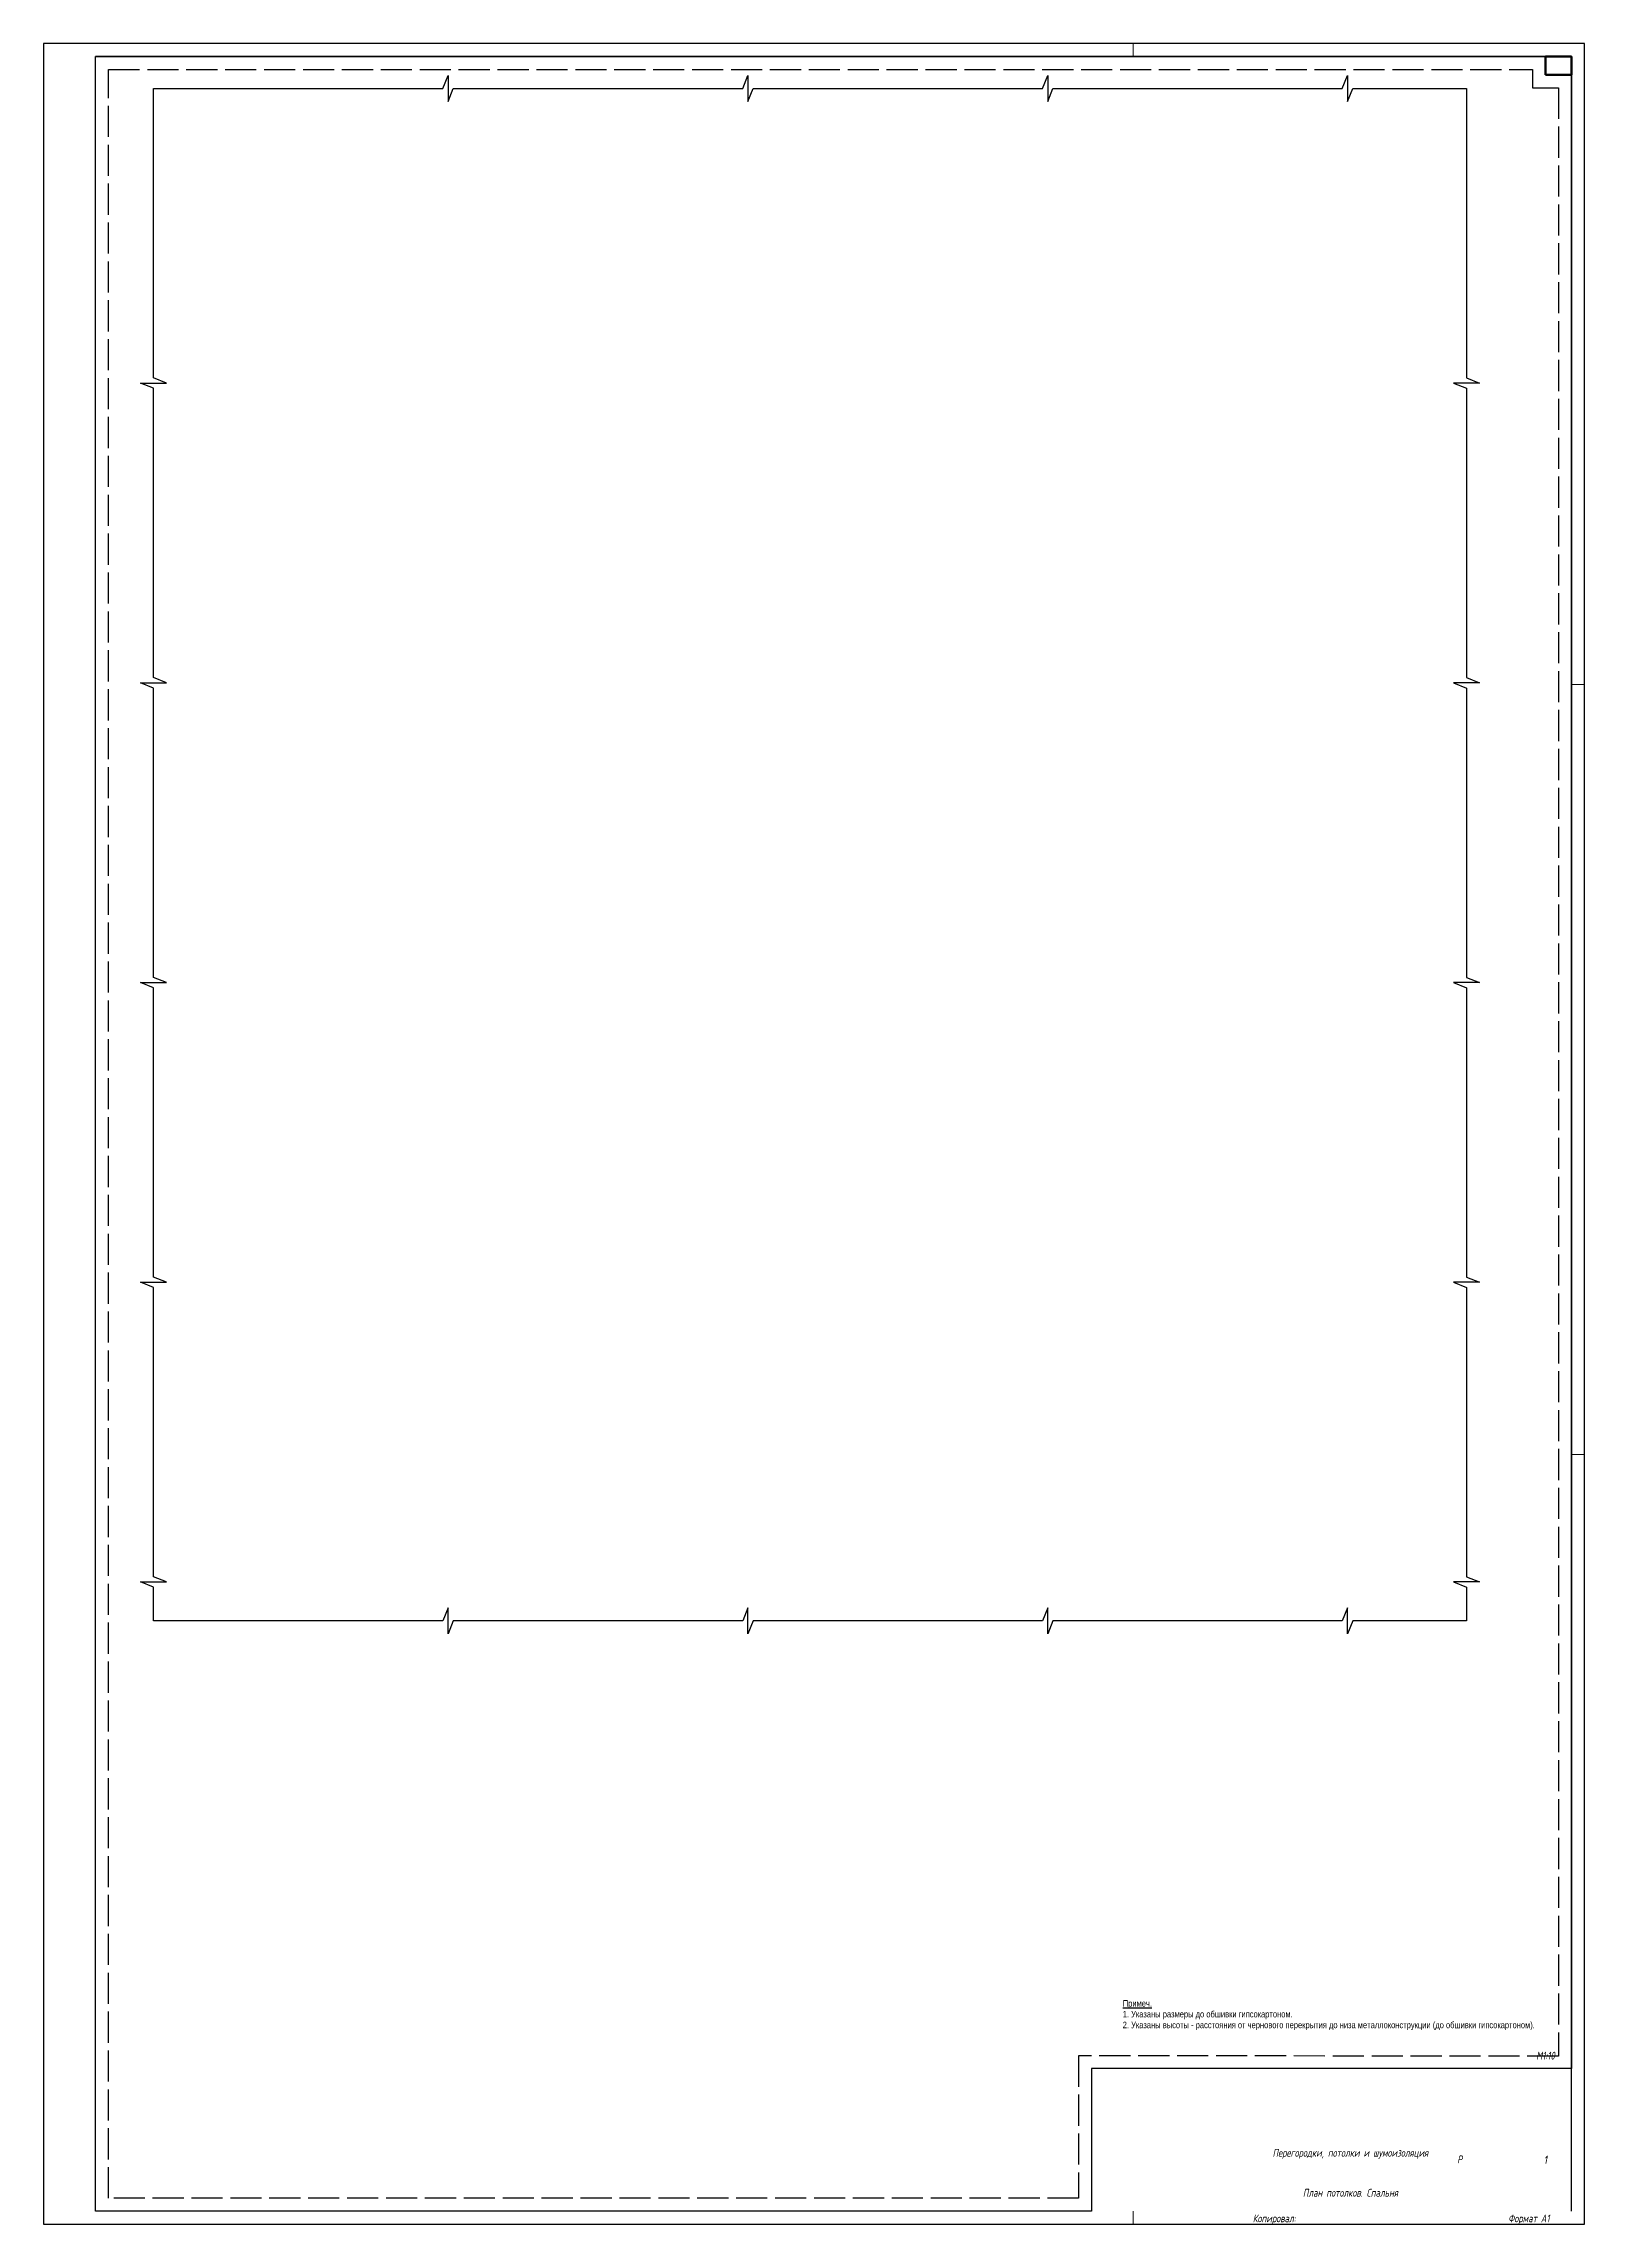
# Paper-space layout 'потолки спальня' of a CAD drawing. Header units: millimetres. Extents: x 1444 to 2038, y -7 to 834.
import ezdxf

# ---------------------------------------------------------------- set-up
doc = ezdxf.new("R2010")
doc.units = ezdxf.units.MM
doc.linetypes.add('ACAD_ISO02W100', pattern=[15, 12, -3])
doc.layers.add('100 noprint', color=1, linetype='Continuous', plot=False)
doc.layers.add('noprint', color=2, linetype='Continuous', plot=False)
doc.layers.add('stamp', color=7, linetype='Continuous')
doc.styles.add('ГОСТ-ISOCPEUR', font='isocpeui.ttf', dxfattribs={"width": 0.8})

psp = doc.layouts.new('потолки спальня')

# ---------------------------------------------------------------- linework, layer by layer
for p, q in [((2032.89, 829.25), (1463.89, 829.25)), ((2032.89, -1.74), (2032.89, 829.25))]:
    psp.add_line(p, q)
psp.add_lwpolyline([(1486.21, 816.91), (1597.8, 816.91), (1599.8, 821.91), (1599.8, 811.91), (1601.8, 816.91), (1713.39, 816.91), (1715.39, 821.91), (1715.39, 811.91), (1717.39, 816.91), (1828.98, 816.91), (1830.98, 821.91), (1830.98, 811.91), (1832.98, 816.91), (1944.57, 816.91), (1946.57, 821.91), (1946.57, 811.91), (1948.57, 816.91), (1992.44, 816.91), (1992.44, 705.32), (1997.44, 703.32), (1987.44, 703.32), (1992.44, 701.32), (1992.44, 589.73), (1997.44, 587.73), (1987.44, 587.73), (1992.44, 585.73), (1992.44, 474.13), (1997.44, 472.13), (1987.44, 472.13), (1992.44, 470.13), (1992.44, 358.54), (1997.44, 356.54), (1987.44, 356.54), (1992.44, 354.54), (1992.44, 242.95), (1997.44, 240.95), (1987.44, 240.95), (1992.44, 238.95), (1992.44, 225.98), (1948.57, 225.98), (1946.57, 220.98), (1946.57, 230.98), (1944.57, 225.98), (1832.98, 225.98), (1830.98, 220.98), (1830.98, 230.98), (1828.98, 225.98), (1717.39, 225.98), (1715.39, 220.98), (1715.39, 230.98), (1713.39, 225.98), (1601.8, 225.98), (1599.8, 220.98), (1599.8, 230.98), (1597.8, 225.98), (1486.21, 225.98), (1486.21, 238.95), (1481.21, 240.95), (1491.21, 240.95), (1486.21, 242.95), (1486.21, 354.54), (1481.21, 356.54), (1491.21, 356.54), (1486.21, 358.54), (1486.21, 470.13), (1481.21, 472.13), (1491.21, 472.13), (1486.21, 474.13), (1486.21, 585.73), (1481.21, 587.73), (1491.21, 587.73), (1486.21, 589.73), (1486.21, 701.32), (1481.21, 703.32), (1491.21, 703.32), (1486.21, 705.32)], close=True)
at = {"layer": 'noprint'}
psp.add_lwpolyline([(2037.89, -6.74), (2037.89, 834.25), (1443.89, 834.25), (1443.89, -6.74)], close=True, dxfattribs=at)
at = {"layer": 'noprint', "linetype": 'ACAD_ISO02W100'}
psp.add_lwpolyline([(1468.89, 824.25), (2017.89, 824.25), (2017.89, 817.25), (2027.89, 817.25), (2027.89, 58.01), (1842.89, 58.26), (1842.89, 3.26), (1468.89, 3.26)], close=True, dxfattribs=at)
at = {"layer": 'stamp', "lineweight": 0}
for p, q in [((1863.89, 829.26), (1863.89, 834.25)), ((2037.89, 587.07), (2032.89, 587.07)), ((2037.89, 290.16), (2032.89, 290.16)), ((1863.89, -6.74), (1863.89, -1.74))]:
    psp.add_line(p, q, dxfattribs=at)
at = {"layer": 'stamp'}
psp.add_lwpolyline([(1463.89, 829.25), (2022.89, 829.25), (2022.89, 822.25), (2032.89, 822.25), (2032.89, 53.26), (1847.89, 53.26), (1847.89, -1.74), (1463.89, -1.74)], close=True, dxfattribs=at)
at = {"layer": 'stamp', "lineweight": 50}
psp.add_lwpolyline([(2022.89, 822.25), (2032.89, 822.25), (2032.89, 829.25), (2022.89, 829.25)], close=True, dxfattribs=at)

# ---------------------------------------------------------------- texts
at = {"insert": (1859.91, 79.69), "char_height": 2.5, "width": 153.6433, "attachment_point": 1, "style": 'ГОСТ-ISOCPEUR'}
psp.add_mtext('{\\fUbuntu|b0|i0|c0|p34;\\LПримеч.\\P\\l1. Указаны размеры до обшивки гипсокартоном.\\P2. Указаны высоты - расстояния от чернового перекрытия до низа металлоконструкции (до обшивки гипсокартоном).}', dxfattribs=at)
at = {"layer": 'stamp', "lineweight": 35, "style": 'ГОСТ-ISOCPEUR', "width": 0.8}
for s, p in [('Копировал:', (1910.04, -5.99)), ('Формат А1', (2008.54, -5.99))]:
    psp.add_text(s, height=3, dxfattribs=at).set_placement(p)
at = {"layer": 'stamp', "ltscale": 100, "char_height": 3, "width": 20, "attachment_point": 4, "style": 'ГОСТ-ISOCPEUR'}
for s, insert in [('{\\pxqc;М1:10}', (2012.89, 58.26)), ('{\\pxqc;Р}', (1979.84, 18.26)), ('\\pxqc;1', (2012.89, 18.26)), ('\\pxqc;1', (2012.89, 18.01))]:
    psp.add_mtext(s, dxfattribs=dict(at, insert=insert))
at = {"layer": 'stamp', "lineweight": 35, "char_height": 3, "width": 70.1573, "attachment_point": 5, "style": 'ГОСТ-ISOCPEUR'}
for s, insert in [('{Перегородки, потолки и шумоизоляция}', (1947.7, 20.4)), ('{План потолков. Спальня}', (1947.7, 5.4))]:
    psp.add_mtext(s, dxfattribs=dict(at, insert=insert))

# ---------------------------------------------------------------- viewports
at = {"layer": '100 noprint', "color": 1, "view_target_point": (24712.78, -23625.16)}
vp = psp.add_viewport(center=(1739.33, 521.45), size=(516.23, 600.922), view_center_point=(-50602.37, 1456.41), view_height=6009.221, dxfattribs=at)
vp.dxf.flags = 0x10000  # cut along an outline
vp.dxf.clipping_boundary_handle = psp.add_lwpolyline([(1486.21, 816.91), (1597.8, 816.91), (1599.8, 821.91), (1599.8, 811.91), (1601.8, 816.91), (1713.39, 816.91), (1715.39, 821.91), (1715.39, 811.91), (1717.39, 816.91), (1828.98, 816.91), (1830.98, 821.91), (1830.98, 811.91), (1832.98, 816.91), (1944.57, 816.91), (1946.57, 821.91), (1946.57, 811.91), (1948.57, 816.91), (1992.44, 816.91), (1992.44, 705.32), (1997.44, 703.32), (1987.44, 703.32), (1992.44, 701.32), (1992.44, 589.73), (1997.44, 587.73), (1987.44, 587.73), (1992.44, 585.73), (1992.44, 474.13), (1997.44, 472.13), (1987.44, 472.13), (1992.44, 470.13), (1992.44, 358.54), (1997.44, 356.54), (1987.44, 356.54), (1992.44, 354.54), (1992.44, 242.95), (1997.44, 240.95), (1987.44, 240.95), (1992.44, 238.95), (1992.44, 225.98), (1948.57, 225.98), (1946.57, 220.98), (1946.57, 230.98), (1944.57, 225.98), (1832.98, 225.98), (1830.98, 220.98), (1830.98, 230.98), (1828.98, 225.98), (1717.39, 225.98), (1715.39, 220.98), (1715.39, 230.98), (1713.39, 225.98), (1601.8, 225.98), (1599.8, 220.98), (1599.8, 230.98), (1597.8, 225.98), (1486.21, 225.98), (1486.21, 238.95), (1481.21, 240.95), (1491.21, 240.95), (1486.21, 242.95), (1486.21, 354.54), (1481.21, 356.54), (1491.21, 356.54), (1486.21, 358.54), (1486.21, 470.13), (1481.21, 472.13), (1491.21, 472.13), (1486.21, 474.13), (1486.21, 585.73), (1481.21, 587.73), (1491.21, 587.73), (1486.21, 589.73), (1486.21, 701.32), (1481.21, 703.32), (1491.21, 703.32), (1486.21, 705.32)], format="xyb", close=True, dxfattribs={"invisible": 1}).dxf.handle

doc.saveas('drawing.dxf')
